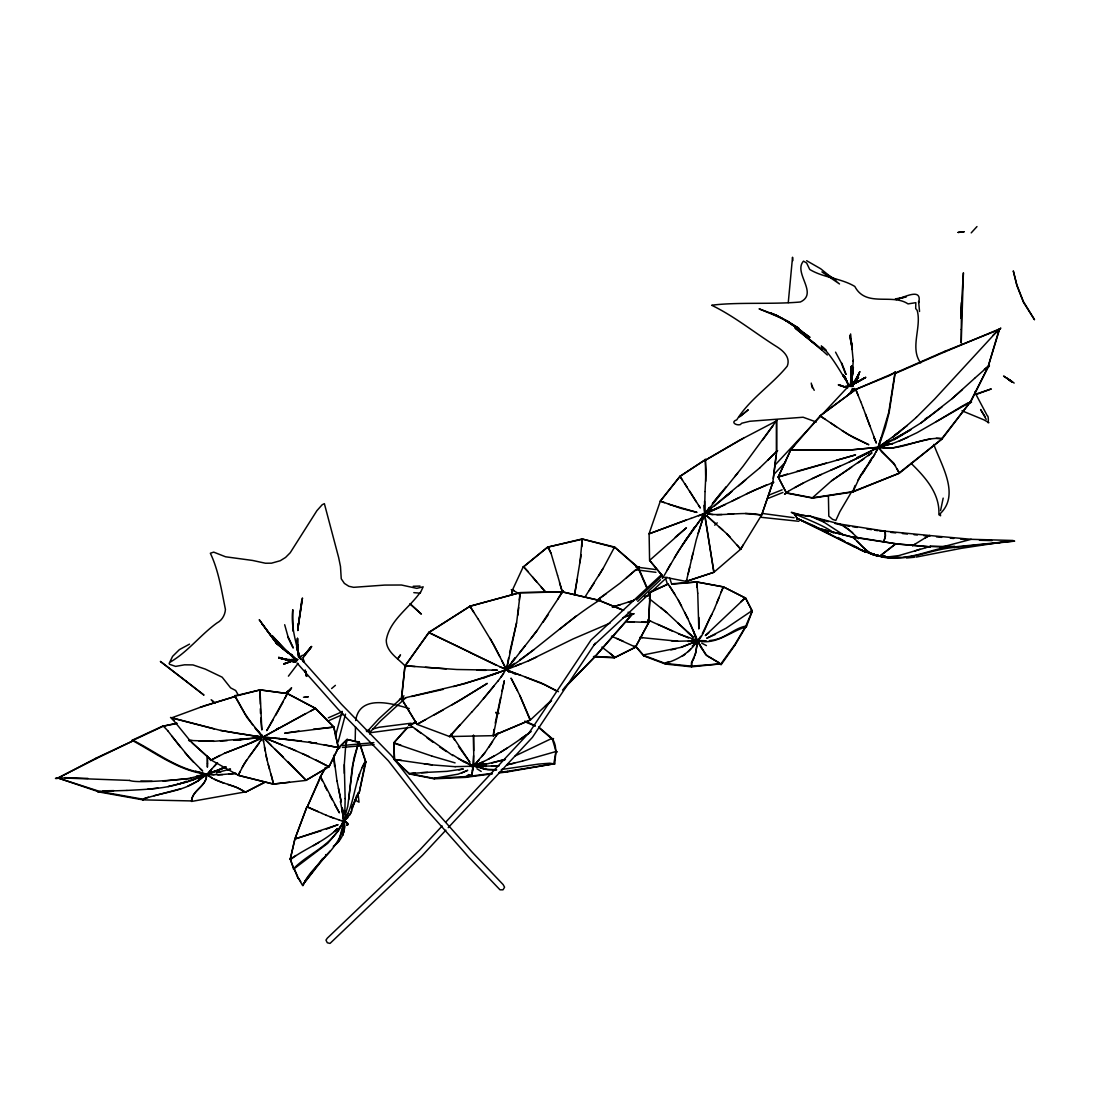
<?xml version="1.0" encoding="UTF-8"?>
<svg xmlns="http://www.w3.org/2000/svg" width="1109" height="1109" viewBox="0 0 1109 1109"><rect width="100%" height="100%" fill="white"/><g stroke="black" fill="none" stroke-linecap="round" stroke-linejoin="round"><path stroke-width="1.5" d="M697.741 593.163L698.809 628.706L698.933 617.533M880.99 437.958L877.884 447.814M776.508 451.654L777.534 450.711L776.508 451.654L776.563 420.976L776.605 451.613L759.748 467.873M817.693 528.161L852.197 537.061L817.777 528.203L797.898 518.79L847.442 543.41M260.726 718.119L261.821 729.944L259.991 689.909L237.978 695.551L234.567 695.606L246.822 717.287L263.249 737.43L220.594 730.429L170.523 717.454L174.085 720.67M260.324 704.09L260.033 689.909L287.092 693.555M704.548 501.282L704.783 513.19L691.115 518.388M355.476 726.852L355.171 741.602M686.513 538.835L704.27 514.216M311.463 646.935L303.284 657.526M473.543 755.673L472.725 765.945M177.8 783.467L177.787 784.271L186.326 781.984L205.872 774.636L222.687 774.623M828.409 495.903L828.797 516.129L832.554 519.359L835.826 520.454L839.846 511.706L851.92 491.245M682.34 545.171L704.478 514.229L702.233 516.794M345.093 810.596L344.802 814.561L345.149 798.563M895.351 372.472L855.885 389.37L890.458 375.202L895.365 371.986L889.099 412.742L885.384 427.242L878.619 446.664L894.284 439.483L921.08 422.876L951.91 398.81L974.589 378.363M245.075 791.951L191.552 801.447C191.871 790.093 206.926 786.392 206.607 774.65C206.995 786.281 192.259 789.885 191.552 800.934L142.964 799.866L99.63 792.089L57.335 777.797L99.463 791.369L126.925 790.426M95.928 758.778L57.308 778.352L55.45 778.407L57.308 778.379L95.928 758.223M698.809 628.706L698.947 623.494M298.279 878.023C294.634 869.276 293.428 868.874 290.613 859.572M850.755 385.572L851.518 366.622M297.753 629.676L302.466 597.973L298.03 627.32L301.676 600.759M297.503 638.618L298.293 653.631M297.78 630.508L298.002 624.034L297.78 630.411M807.782 516.115L809.833 515.99M860.736 549.662L866.101 552.157L853.875 546.446M345.135 798.563L344.289 764.669L345.551 747.577M472.406 770.464L473.21 765.376L472.004 775.122C469.204 773.541 466.113 778.393 466.043 776.577L468.76 774.553M705.754 481.223L705.324 459.126L706.045 470.881L705.047 491.481M851.019 384.962L851.532 366.317L851.074 385.613L852.793 368.285L851.13 385.17M333.296 846.292C341.641 841.079 346.507 829.518 343.984 821.076M870.482 552.684L870.44 553.613L878.009 555.969L885.342 556.094M343.651 821.547L344.539 826.732L343.818 832.18M649.943 595.311L648.474 622.62L650.221 595.048M851.074 385.613L853.375 367.384M895.989 543.798L930.409 546.862L895.462 543.909L879.645 556.274L895.933 543.784L852.502 537.116M473.196 767.109L471.727 774.47M850.548 384.726L851.643 365.915L850.672 384.781M788.263 302.618L792.533 257.246L792.88 260.601M499.84 666.814L506.591 669.046L516.586 622.856L520.329 592.747M579.993 562.79L582.183 539.016L614.428 546.987L613.845 548.539M705.047 491.606L704.631 510.75M186.367 781.249C168.915 788.79 146.568 789.331 126.939 790.44M519.303 600.052L519.996 592.636L470.022 606.235L428.892 632.282M581.934 546.585L581.712 539.376M852.377 373.719L853.251 360.453L853.265 361.284L850.617 333.948M874.183 554.763L874.252 553.807M686.083 520.038L649.112 533.817L691.115 518.305M802.639 515.366L807.726 516.101L794.196 513.633L797.329 518.596M198.054 778.088L207.147 773.832M198.289 780.071L198.234 780.764L206.219 774.567M512.192 593.273L512.455 590.043L517.681 592.927M833.427 532.999C826.732 524.931 768.856 504.955 800.934 515.13M511.762 593.717L512.039 590.487M163.148 781.138C238.324 773.084 140.233 785.283 129.698 780.445M168.069 786.544L186.312 782.136L192.911 780.029L192.994 779.17M192.911 780.029L198.067 777.95M293.899 869.511L290.253 859.239M196.529 776.078L205.733 774.345M401.361 698.573L404.965 665.844L415.057 666.509M401.624 698.725L403.828 698.129L399.476 699.488L401.624 698.725L404.965 665.802L429.086 632.504M694.137 657.97L691.614 662.614L691.559 666.994L691.586 662.614L695.731 652.854L697.409 640.933M344.913 817.929L343.887 820.715L347.769 806.174L353.813 758.473L358.096 743.889L359.51 742.462M348.67 799.686L352.26 766.915L358.152 743.903M695.01 655.669L698.005 640.586M1007.693 540.984L1014.652 541.15L954.114 547.458C930.493 549.205 903.974 563.594 879.243 556.163M879.312 530.92L885.315 531.377L885.398 536.118L883.637 542.301L885.342 536.118L885.148 531.183L839.028 523.933M797.815 519.262L796.678 518.86L797.842 519.275L794.169 513.647M304.712 881.586C316.328 861.166 342.847 847.456 343.485 821.741M517.834 615.19L518.721 607.607M773.278 478.506L776.078 455.563M739.412 497.442L732.134 501.074L753.385 490.608L773.846 482.235L772.793 482.457L776.688 451.502L767.969 460.083M885.675 557.12L882.93 556.732L883.027 555.942M881.932 556.441L885.259 556.593M201.575 777.853C185.855 791.632 162.191 791.951 143.103 799.229L142.964 799.866M506.827 670.21L520.759 675.409M581.185 554.639L574.476 595.034M201.311 775.593L201.45 774.595M343.194 824.112L339.701 837.822M213.995 774.775L207.258 773.846L217.544 762.659L214.203 766.458M204.125 775.829L198.22 780.902L187.851 786.101M345.772 746.038L347.062 739.467L359.053 742.073M95.998 758.708L133.052 740.84C156.438 753.593 178.729 770.533 205.941 774.151M345.786 746.024L346.507 741.325M887.048 557.328L891.969 557.952L892.107 557.134M698.06 640.739C715.943 645.646 731.302 630.799 746.329 626.821L752.249 611.156L745.428 597.723L705.366 635.554L708.72 632.92M574.587 595.062L577.207 579.466M851.255 383.062L851.795 379.943M852.599 375.258L853.126 372.139M508.546 658.192L506.647 669.032L507.437 669.337L528.314 660.909L573.048 638.95L610.033 623.106M502.017 691.226L504.304 680.746L493.255 735.669L449.381 736.556L460.263 724.537M538.641 727.005L552.24 738.636C557.813 746.399 555.068 756.615 554.805 764.059M493.949 729.375L493.311 735.669M522.533 761.051L556.053 751.5L553.876 763.228L554.528 763.976L549.842 763.214L538.558 764.101L501.323 769.521M355.67 720.545C359.566 693.818 392.531 703.605 409.276 708.582M225.959 766.887L207.633 773.999M940.571 510.597L943.177 498.121M495.224 723.151L500.603 697.63M516.544 622.87L509.586 652.896M365.887 762.077L359.094 793.198L365.471 761.675M916.117 557.092L961.434 548.303L1013.113 540.485L971.29 539.321L929.786 535.536M326.379 829.116L338.051 824.68L294.897 838.986L290.253 859.184L294.883 839.014L306.86 806.964M1012.961 541.123L954.184 546.917M216.491 770.783L211.971 771.947M649.112 533.734L649.583 560.336L663.362 576.971L686.305 581.435L696.3 539.709L703.453 516.946L698.115 533.318M923.936 535.675L929.453 536.229L929.675 535.508L885.356 531.197M691.295 560.156L692.889 553.294M688.051 574.268L689.715 567.129M929.453 536.229L929.952 535.689L928.621 535.744L912.582 545.656M221.855 768.773L225.917 767.054L211.847 772.599L221.855 768.773L222.091 767.83M335.431 736.237L342.127 711.326M338.12 742.032L345.523 714.154M359.136 742.129L365.457 761.578C354.048 779.599 355.379 802.777 343.998 820.868L347.949 813.41M686.263 581.421L686.734 579.66M265.287 781.79L245.158 792.353L265.162 782.261M746.329 626.793L746.426 624.478L752.262 611.114L745.553 598.125M851.476 390.465L850.728 393.321L852.031 390.008M895.046 372.069L888.766 412.34L879.354 443.725M245.103 792.38C234.637 783.758 217.863 784.049 207.036 774.539L212.235 777.977M176.885 723.137L163.411 726.132L176.775 723.539M163.37 726.145L167.833 730.789M944.785 351.345L999.459 329.442L1000.789 328.056L999.5 329.456L987.911 367.356L989.408 365.984L987.911 367.356L999.32 329.013L944.993 351.803M357.542 780.223L359.593 773.777M520.135 592.622L562.582 591.956L563.067 590.653L562.582 591.956L520.468 592.719M842.119 430.652L853.791 437.736L868.832 444.751L847.914 434.34L820.036 415.889L790.759 449.852L850.298 449.921L877.51 447.384L850.256 450.004L790.703 449.977L778.227 477.009L786.461 493.075L784.479 494.143L786.475 493.089L812.606 498.107L852.627 492.008L855.053 485.548M348.032 817.388L343.984 821.104L350.652 813.368L356.557 795.943M772.793 482.457L761.689 514.936L772.89 482.457L771.365 483.08M132.969 741.311L131.846 740.41L163.397 725.771M369.824 734.103L369.727 731.358L370.004 732.134L380.9 720.614L405.963 697.658M649.139 533.512L660.326 501.143L681.065 508.379L696.979 512.386L668.505 504.151M238.172 694.844L235.676 690.505L230.617 687.871L222.147 677.183L205.317 669.115L192.952 664.915L184.524 664.818L175.624 666.398L169.691 664.36L169.109 663.529L172.588 656.362L179.381 649.638L189.514 644.135M342.847 835.382L343.36 831.861M716.761 603.046L723.345 586.897L696.84 581.989L671.652 583.791M719.048 597.515L714.473 608.661M721.086 592.012L723.442 586.911L745.484 598.07L723.539 586.938M300.553 659.245L300.179 658.164M333.754 726.991L315.635 708.429L287.411 693.569L266.742 730.609L273.133 719.769M260.255 689.909L287.286 693.527L285.235 697.894M714.57 608.675L702.357 633.516M888.545 442.588L878.564 447.579L881.738 451.931L893.688 463.063L899.302 473.224L852.96 491.939M877.413 447.606C849.175 464.449 816.626 474.097 788.333 491.329M351.747 810.901L349.404 815.559M320.723 776.924L307.262 806.978L320.418 776.674L325.755 767.733M647.462 588.574L638.382 567.558L614.552 547.056L603.157 568.376L584.762 597.377M712.13 614.414C708.263 617.214 697.755 656.278 694.026 632.13M260.379 741.2L261.53 739.259L244.313 763.63L238.172 775.316L273.174 784.063M240.348 771.254L238.13 775.302M343.832 821.519L347.505 823.044L347.949 824.583L346.701 825.262M351.803 808.738L358.595 792.838L356.543 795.971M351.955 806.908L358.554 792.935M512.469 589.96L511.263 589.655L512.483 589.933L523.046 567.226M878.009 447.786L873.06 457.185M312.225 871.924L304.725 881.572L303.159 885.329C303.062 887.755 299.652 879.174 297.794 877.704M362.186 767.456L364.431 762.867L365.887 761.966L360.342 744.943M876.013 452.139L878.508 447.592L895.434 465.725M970.236 402.04L987.925 367.37M325.894 768.523L306.029 780.306L328.985 766.79L338.453 747.785L333.809 727.074L315.441 708.443M970.403 402.567L987.925 367.453M297.753 877.718L294.218 868.666L327.682 843.353L338.425 830.752L343.443 821.935L342.639 821.325L343.249 821.769L338.19 830.35M648.723 622.565L635.291 647.337L614.303 657.803L593.44 656.791M282.934 702.26L275.656 715.388M334.779 804.607L339.382 812.842L320.473 776.55L325.436 767.47M343.249 821.769L341.905 824.195L343.36 821.797M664.277 575.335L678.251 551.353L694.484 527.177M242.247 767.359L246.697 760.025M298.113 663.418L288.409 676.157M667.008 570.456L670.668 563.982M514.978 657.9L506.952 668.977L537.283 630.272L562.623 591.956M857.978 480.072L871.106 460.374M557.799 599.207L561.057 593.62M874.779 454.482L860.529 475.428L852.793 491.994M868.694 463.215L871.868 457.837M734.907 644.495L745.428 626.724M735.017 645.064L745.567 627.223M598.694 575.807L603.13 568.349M862.552 473.474L865.228 469.024M674.411 557.675L686.513 538.78M704.492 514.229L713.946 572.258L740.604 549.274L743.28 544.81M740.715 549.149L761.606 515.089C744.042 511.124 725.383 516.239 707.445 513.98L712.976 514.562M339.936 827.092C329.872 846.5 307.72 853.875 293.344 868.943M496.222 735.877L498.024 732.994L485.16 752.359L473.848 765.64L473.515 735.031L473.695 750.724M299.555 658.261C296.422 643.095 290.53 626.128 292.79 609.659L292.97 631.104M589.267 590.626L593.98 583.334M259.007 743.474L249.345 756.449M366.996 731.704L378.862 718.826L403.953 695.828M488.847 747.327L492.562 741.727M528.161 734.255L591 640.073L661.685 574.434M850.866 386.459L859.253 373.996L852.35 386.417L850.866 386.459L858.574 377.393L849.397 386.5M543.077 622.218L548.428 614.4M397.757 658.857L400.501 654.878L397.618 658.982M700.736 636.219L697.991 640.364M405.312 665.788L428.67 632.546L505.801 669.573M343.832 820.715L342.307 820.979M663.307 576.902L662.35 578.219L663.334 576.943L649.597 560.405L686.388 527.829L675.284 537.172M713.836 572.299L686.319 581.366L713.836 572.299L704.742 514.146L743.085 466.224L777.159 419.729L776.48 420.935L738.941 440.578L705.74 459.972M762.493 440.134L773.015 425.745M503.555 673.607L497.941 681.189M501.046 677.142L505.607 670.044L464.796 683.657L405.367 697.769M665.289 663.418L691.351 666.162L720.309 663.875L721.086 664.776L734.948 645.133M720.545 664.43L734.837 644.565M322.733 858.421L302.646 884.968L326.254 854.997L325.616 854.609L326.282 854.97M531.169 638.271L537.255 630.272M707.334 510.376L709.594 507.326L705.296 513.148L759.762 467.901M481.861 756.601L485.16 752.359M942.082 438.291L970.153 402.179L942.276 438.707M515.297 657.984L511.679 662.101M299.874 658.192L302.008 655.502L304.31 655.142L311.532 646.644L304.31 655.183L311.574 646.408L304.31 655.142M497.844 681.162L477.674 705.574M660.368 501.005L679.956 476.329L700.32 507.991L698.545 505.399M636.067 646.644L643.539 655.308L665.192 663.404C677.959 659.619 689.95 652.688 697.242 641.044M692.612 646.741L694.012 643.788M519.511 652.716L525.028 645.951M493.962 686.069L483.413 698.822M720.656 493.394L712.352 503.736L726.09 486.809M734.837 476.565L737.707 473.113M299.86 657.831L296.547 647.032L300.137 657.512M338.813 839.568L340.324 837.794M836.588 460.235L855.552 454.884L778.213 477.078L786.295 492.77L812.44 497.789L831.598 480.779L871.965 452.846L868.402 455.619M582.183 539.016L614.109 547.347M790.842 449.727L794.501 445.499M581.587 539.39L547.791 547.111L581.934 538.988M547.749 547.125L551.048 553.294L557.522 575.28M479.268 759.817L473.848 765.64M407.558 727.144L393.834 742.822L394.485 759.915L393.945 743.252M595.367 656.057L632.213 614.039L634.14 613.665L625.739 616.59M400.973 745.179L393.834 742.822L407.696 727.559M595.644 656.084L632.518 614.053M471.782 712.158L477.563 705.532M551.007 553.308L548.123 546.695L523.088 567.156L547.666 547.181M638.077 567.877L639.449 567.018L638.063 567.836L614.552 547.056M471.658 712.117L449.769 736.612M971.207 232.876L976.974 226.569M601.924 647.074L613.693 656.251L614.303 657.803L635.554 647.101L611.503 636.164M999.223 328.957L934.79 398.907L916.394 417.344M774.595 465.517L820.646 416.125M823.003 413.602L850.159 384.476M442.158 825.983L419.743 850.021L327.335 938.131L325.963 940.113L327.307 942.761L330.025 943.426L422.487 855.261L445.887 830.17M445.693 822.185L529.464 732.342M773.819 474.541L785.629 461.871M848.233 394.735L854.138 388.4M448.216 827.661L532.431 737.36L595.228 643.234L593.911 645.175L667.05 577.262M326.462 854.997L330.371 850.825M688.093 651.704L690.602 649.084M209.379 771.767L211.667 769.41M564.453 687.76L595.283 656.195M562.54 690.048L595.561 656.223M993.22 335.015L999.5 329.456M336.374 843.422L338.855 840.927M347.949 824.583L346.701 825.235M740.646 601.896L745.359 597.668M337.912 748.256L347.062 739.467L359.455 742.448M636.358 599.983L662.198 575.71M637.717 601.383L660.534 579.744M337.039 749.739L347.062 739.467M287.591 692.113L291.612 687.802L287.578 692.82L290.766 688.925L287.176 692.196M714.709 525.195L717.232 522.852M648.931 592.913L649.916 595.186L649.222 592.65M530.49 719.88L551.201 700.514M974.589 378.335L987.745 366.76M641.654 621.955L648.765 622.357L635.623 647.018L634.237 646.131M649.916 595.186L644.495 596.753L650.221 594.965M290.613 859.517C304.323 848.759 324.355 841.883 337.58 828.534L334.35 831.459M290.253 859.198L295.784 855.51M545.295 706.197L551.533 700.569M879.187 446.511L899.094 432.385L916.408 417.358M219.887 755.409L210.419 760.469L224.517 753.302L245.796 744.971M204.001 776.619L206.191 774.692M951.896 398.796L962.432 389.564M287.259 692.196L289.796 689.992L287.106 691.988M626.474 577.886L635.984 569.652L620.07 583.168L596.573 600.551M331.619 688.537L335.389 685.348M844.989 386.999L845.987 386.029L849.674 386.084M907.273 425.537L898.858 431.803M725.023 497.192L731.69 491.606L714.584 505.898M724.884 497.192L731.58 491.634M738.746 485.797L745.678 479.961M507.312 669.115C539.057 647.767 566.879 620.666 599.137 600.426L623.646 610.338M740.881 415.82L748.256 409.776L739.453 416.942M559.56 629.33L576.486 615.786M852.904 386.265L851.615 386.279M899.302 472.781L942.165 438.817M899.51 473.113L942.109 438.873L936.232 438.291M941.971 406.989L921.08 422.862M297.157 660.479L295.216 662.004L296.297 661.338L279.551 658.067L295.438 661.921L279.218 657.956L295.313 661.976L278.803 657.679L295.133 662.004L278.692 657.374M357.847 793.392L358.609 792.796M705.366 513.231L711.021 508.837L705.324 513.176M895.005 434.783L897.569 432.801M899.039 432.233L892.676 437.32M984.362 369.325L987.745 366.732M519.844 659.883L533.859 649.708M820.175 415.736L855.718 389.453L820.078 415.847L825.387 419.396M924.837 419.313L927.457 417.372M599.151 600.454L600.44 599.512L598.874 600.371L623.355 610.31M599.29 598.68L606.332 593.62M831.598 480.779L851.643 467.152M473.876 765.654C494.725 757.835 513.065 744.236 531.211 731.483M520.246 739.287L526.373 734.907M786.461 493.075L788.36 491.356M879.326 446.788L887.463 440.841M858.158 462.813L863.925 458.863M286.566 692.515L288.728 691.046L286.385 692.598M853.625 383.631L857.867 380.747L854.013 383.229M682.146 656.348L685.237 654.255M750.627 611.239L752.068 610.657L725.979 628.276L706.738 638.243L715.471 634.348M925.336 537.907L929.675 535.508M278.373 728.294L275.711 729.985L278.401 728.308M680.053 476.246L705.449 459.625L680.08 476.329M429.211 632.393L469.966 606.276L477.951 618.78M515.158 755.936L550.411 739.093L553.543 738.58L552.393 739.273L538.738 727.559M500.644 752.124L507.312 747.993M894.02 438.914L894.339 439.594L910.794 429.765M936.315 421.656L962.03 406.213L968.074 402.886L971.553 402.165L970.347 402.664M313.459 845.668L319.226 842.202M402.04 699.779L417.053 724.329L461.372 699.474L487.295 683.394L452.112 704.867M402.29 699.834L417.081 724.357L425.551 719.658M705.768 460.013L743.612 438.124M857.118 457.49L877.496 447.786M262.251 736.847L261.724 734.837L262.639 736.695M224.489 753.288L250.745 743.044L262.362 737.388M852.738 384.532L865.574 377.545L852.849 384.449L856.841 382.245M251.091 742.975L262.57 737.346M697.242 640.323L678.639 634.029M857.105 382.134L865.741 377.31L852.973 384.393M488.293 759.194L494.115 755.95M434.312 714.889L443.143 709.996M794.793 487.641L803.484 482.956M912.555 545.642L915.341 544.131M636.275 647.199L643.747 655.876L644.842 654.629L681.106 647.351L697.187 641.03L692.571 646.589L692.335 645.868M409.221 773.569L433.938 778.352L458.169 774.137L467.721 770.298L461.871 772.973M409.387 773.957L434.09 778.809L434.922 777.853M170.661 661.851C188.086 651.579 200.632 634.778 216.962 622.967C221.994 620.43 225.044 614.996 225.432 609.479C221.606 590.667 218.556 570.4 210.35 553.252L213.704 552.13L225.557 556.787L252.575 560.447L265.425 563.233L271.511 563.178L280.258 560.724L285.581 557.425L290.225 552.739L316.897 510.681L322.137 504.789L324.369 503.638L338.689 557.702L340.491 566.547L341.239 578.773L344.386 583.417L348.836 586.273L353.632 587.326L384.657 585.081L401.458 585.011L416.804 588.352L423.153 586.827L420.186 593.204L420.131 592.497C409.235 608.051 389.439 620.402 386.265 640.184C386.237 652.355 398.921 658.788 405.894 666.869M260.476 738.594L246.018 744.915M310.7 710.966L315.552 708.36L263.36 736.875L305.613 713.614M705.366 513.467L732.259 501.06M725.425 504.567L705.324 513.398L711.132 511.346M849.383 461.912L869.193 452.458M163.273 726.187L132.29 740.687M899.247 441.146L917.171 432.621L970.153 402.179M206.177 774.027L195.558 771.199M746.454 493.921L766.596 484.924M884.691 443.863L910.739 429.627M483.704 761.578L474.125 765.723L477.702 766.042M96.012 758.14L132.941 740.895M711.063 511.263L719.394 507.589M704.534 513.217L703.924 505.371M812.301 478.617L821.339 474.444M528.314 660.909L536.659 657.082M409.623 724.842L416.208 721.848M409.748 725.272L416.346 722.292M192.19 740.493L188.613 740.438L213.982 741.297L259.617 737.624M907.716 437.348L892.662 443.614L879.021 446.664M649.749 592.733L668.075 584.055L649.583 592.289M880.574 445.735L883.485 444.446M830.71 470.258L840.165 466.085M895.49 372.915L944.632 351.373M328.333 717.828L342.196 711.728M329.484 720.337L343.333 714.238M944.84 351.83L895.698 373.262M493.172 735.614L530.352 719.977L493.436 735.641M768.717 495.155L782.15 489.818M768.232 498.357L782.926 492.465M622.606 617.879L632.213 614.039M189.819 740.382L171.604 717.925L214.134 728.918M852.779 491.634L899.371 473.183M515.796 665.802L521.23 663.639M505.496 670.058L484.245 677.765M976.253 394.457L991.28 388.926L976.974 393.737M200.188 707.348L234.72 696.577M204.486 705.768L171.632 717.856M293.178 660.604L283.724 663.944L292.305 660.978M472.878 765.764L463.299 761.62L452.472 754.688M479.545 766.721C483.164 770.727 491.412 769.272 496.638 769.785L487.891 769.507L473.848 766.236L498.787 765.945M665.968 662.683L668.63 661.74M704.132 513.98L698.545 515.837M889.113 557.12L885.62 557.217L898.789 555.595L930.396 546.363M914.717 551.021L919.971 549.218M628.165 602.242L634.209 600.246L612.293 607.122L620.375 604.696M207.66 773.832L211.874 772.432M556.399 752.124L557.3 751.833L556.025 751.528M681.106 647.351L697.034 640.919L691.836 639.117M484.134 677.738L453.553 686.568M180.947 788.721L154.026 795.777M780.417 476.246L787.376 474.111M887.158 444.557L892.62 443.503M204.569 705.712L234.928 696.535M148.412 797.205L144.378 798.425L143.116 799.825M321.222 830.752L294.883 839.014L306.916 806.839L322.164 813.41M892.676 443.6L879.187 446.955M940.044 547.527L971.262 539.307M241.18 739.551L234.096 740.147L247.362 739.01L234.346 740.077M227.761 769.882L230.533 769.078L216.116 772.751L221.287 771.587M796.775 471.353L826.33 463.077M925.197 547.513L930.437 546.363L954.794 546.515L954.821 547.319L930.437 546.363M372.735 729.07L379.139 727.268L411.12 723.207M470.161 606.179L519.927 592.65M514.673 763.172L506.674 764.877L522.533 761.065M260.144 689.923L234.692 695.911M366.261 730.817L369.519 729.972M394.374 759.623L409.138 773.514L427.658 772.405M394.527 759.97L409.304 773.916L415.223 772.876M882.93 445.832L885.814 445.111M715.028 639.685C726.215 637.356 734.796 628.068 746.01 626.072M491.841 763.006L505.441 759.374L486.186 764.115L477.591 764.808M443.212 689.396L411.633 696.494M201.339 775.427L190.651 778.019M241.208 733.895L247.307 734.823M670.89 649.943L676.074 648.723M297.267 659.328L295.036 659.425M665.261 664.041L691.517 666.842L720.309 663.875M930.548 438.887L892.509 447.967L878.966 447.315C900.55 451.737 920.442 436.794 941.929 438.457M458.835 769.868L463.312 768.981L446.913 771.351L421.448 772.64M246.96 734.879L262.445 736.986M895.337 298.917L906.136 296.893L895.892 299.499C902.546 298.376 922.702 286.441 918.696 302.743L918.612 301.412L919.541 311.477M507.659 771.282L554.029 763.81L507.867 771.809M256.331 738.081L262.237 737.194L247.182 739.051M954.031 547.458L954.821 547.319M259.492 737.637L262.431 737.18M481.445 764.253L486.13 763.962L474.278 765.917M370.226 732.716L411.993 727.13M481.625 764.822L486.186 764.115M812.481 497.802L852.447 491.703M298.071 659.522L295.23 659.772L272.01 635.554L286.635 651.773L293.774 656.625M299.042 731.039L284.666 733.201L333.795 727.06L338.273 747.716L329.013 766.763L302.466 753.566M266.562 737.471L270.277 737.748L263.803 737.138M274.103 738.15L279.648 738.594M474.236 765.709L477.771 765.376M287.411 693.569L315.275 708.304M709.455 640.586L713.558 640.045M466.667 776.674L492.202 773.32M499.008 772.432L507.52 771.309M466.847 777.159L492.396 773.832M499.202 772.945L507.728 771.836M958.148 232.46L964.234 231.726L958.051 232.405M313.417 729.223L333.809 727.074M306.056 780.403L273.285 784.077L289.574 782.233M228.828 774.165L235.954 773.375L217.794 774.886M342.099 745.553L373.844 742.628M342.404 747.438L374.093 744.527M147.774 789.234L157.963 788.111M316.924 743.293L279.149 738.649L286.288 739.301M902.809 557.162C920.567 556.039 937.05 547.153 954.794 546.515M274.505 738.109L269.958 737.79L279.482 738.608M906.594 558.007L914.523 557.245M301.565 741.103L293.802 740.147M303.506 697.242L308.33 696.785L305.266 696.868M469.218 766.374L472.864 766.153M289.532 659.425L286.191 659.689L289.546 659.772M466.043 776.577L434.063 778.352M671.791 584.207L696.715 581.989L697.173 587.368M491.509 765.834L498.745 765.764M469.218 766.319L455.161 766.652M727.698 514.257L733.673 513.855M220.428 741.006L227.206 740.618M434.229 778.809L466.279 777.34M687.885 641.459L696.965 640.752L677.793 641.224L639.796 637.439L642.666 637.55M716.858 514.701L721.945 514.562M413.186 586.273L420.02 586.079M901.381 557.314L889.931 557.259M492.285 670.321L497.428 670.183L456.825 669.503L404.965 665.802M849.73 385.987C841.357 374.024 833.469 357.833 822.102 346.784L825.609 350.097M102.998 790.856L113.728 790.62M57.321 777.769L129.698 780.431M706.183 640.78L698.088 640.531M99.533 792.034L97.925 792.062L99.56 792.062M848.773 386.001L850.09 386.071M213.968 741.283L198.844 740.895M477.092 670.238L485.7 670.349M626.696 621.622L648.765 622.468M306.029 780.306L263.18 737.471L271.358 745.692M979.427 540.277L991.987 540.596M626.696 621.719L634.209 621.899M140.843 781.041L152.072 781.318M65.001 777.659L87.971 778.421M593.828 656.403L614.525 657.457M745.414 513.481L761.633 515.047M455.161 766.693L432.191 764.905L394.333 759.499L401.555 760.4M895.171 557.91L888.711 557.328M891.969 557.952L895.129 558.118M632.213 613.915L628.041 612.21M671.292 640.752L677.793 641.21M446.248 668.852L425.426 667.299M413.809 592.65L418.453 593.024M284.985 658.871L281.755 658.594L296.297 661.338M291.459 659.425L296.311 659.841M936.509 536.881L941.666 537.366M950.274 538.156L953.726 538.475M960.602 539.113L965.773 539.584M762.507 513.467L794.127 517.737M760.899 517.279L798.896 521.299M890.818 532.389L895.781 532.888M902.407 533.54L907.37 534.039M913.996 534.69L917.309 535.023M279.149 738.649L293.635 740.174M889.321 557.647L882.043 556.621M490.816 675.367L500.991 671.638M635.762 567.018L656.015 569.582M635.72 569.776L655.946 572.327M424.206 763.81L432.191 764.85M262.223 737.014L255.819 736.154M874.779 554.819L878.203 555.914M354.797 799.908L359.011 802.167L358.082 793.781M878.023 555.872L876.276 555.11L878.023 555.872C869.054 554.902 863.079 546.834 856.855 541.137M253.393 735.738L256.04 736.126M885.703 556.926L880.491 556.136M316.398 743.321L308.829 742.171L336.748 747.286L323.842 744.638M839.014 524.529L843.325 525.209M846.347 525.694L849.48 526.193M852.627 526.692L857.34 527.427M866.753 528.924L871.466 529.672M874.599 530.171L877.746 530.67M879.243 556.15L882.93 556.732M240.764 733.964L220.594 730.415M852.488 536.728L895.933 543.784M882.32 556.163L885.8 556.76M878.799 556.122C867.446 554.736 860.529 543.438 852.197 536.687M142.936 799.215L99.574 791.424M495.681 712.394L498.703 712.976M495.834 712.935L498.856 713.517M530.393 719.949L519.871 695.523L511.027 678.126L517.57 690.713M202.767 772.959C176.511 768.911 155.551 751.528 132.498 740.05M510.597 666.329L514.659 663.348M303.048 661.671L304.407 661.81L302.937 658.441A8.096 7.416 -38.4 0 1 303.201 657.498M562.734 591.984L599.068 600.371M562.429 591.859L598.791 600.288M343.776 821.284L346.632 822.324L345.98 821.866M238.407 775.302L273.424 784.077M343.416 821.007L344.871 821.63M875.334 555.068L877.649 555.664M455.092 762.881L431.734 756.033M807.879 515.56L840.123 524.155L848.413 529.145L858.505 538.711M815.06 518.069L828.34 521.66M834.966 523.448L837.558 524.141M797.87 518.79L814.422 525.971L853.861 546.626M340.976 820.591L342.348 820.882M474.07 765.959L476.815 766.763M870.468 553.058L874.225 554.195M847.72 387.831L838.432 384.643L844.989 387.083M339.229 820.064L341.017 820.508M838.418 385.114L845.072 387.152M870.426 553.793L874.169 554.957L866.101 551.977M227.789 784.437L236.078 787.196L245.283 791.868M306.971 806.714L318.241 811.677M339.271 819.967L330.025 816.806M431.734 756.019L393.986 743.169M852.031 388.885L854.193 389.564L853.334 388.871M224.032 783.273L214.508 779.225M512.483 589.933L513.994 590.459M525.278 677.155L544.838 684.752L557.092 691.309M664.43 502.668L660.326 501.143L679.983 476.413L682.506 480.1M472.822 765.584L463.035 760.954M333.754 818.095L326.115 815.226M643.83 655.918L665.386 664.014M417.164 724.413L449.644 736.57M647.628 620.042L650.623 621.095M961.974 410.787L983.933 419.854L988.909 422.654L988.064 422.695C988.604 421.129 988.341 415.071 987.315 415.806L974.7 392.031M688.537 638.022L657.859 624.325M809.875 515.99L824.098 522.228M282.282 745.04L265.98 738.428L295.562 750.571M509.613 671.111L540.804 682.77L558.479 691.669M524.751 721.141L535.106 725.508M288.77 747.702L309.231 756.685M524.917 721.723L535.259 726.09M865.879 551.561L870.26 553.419M322.109 813.521L326.157 815.129M616.687 638.396L623.106 641.154M860.736 549.842L866.101 552.157M650.567 621.165L672.193 630.993M806.631 260.698L820.646 268.738L839.499 283.959L821.921 271.913L836.311 279.759M859.475 549.357L864.743 551.755L847.428 543.396M783.481 318.962L759.083 308.843L776.342 315.233L787.944 321.471L798.827 328.209L776.342 315.233L770.797 313.057L787.944 321.471L809.792 337.233L787.944 321.471M858.006 547.832L847.692 542.842M706.433 645.604L701.692 643.137M496.028 665.164L469.703 652.342M428.753 632.407L469.8 652.217M458.447 758.459L470.077 764.711L469.703 763.671M515.74 674.397L506.924 670.044L508.976 671.915L506.924 670.044M315.913 759.915L328.985 766.79M697.7 641.03L705.671 654.657L720.42 663.834M708.291 656.583L718.992 662.641M816.335 422.03L803.11 417.234L749.823 421.268L741.713 423.236L740.327 424.595C736.113 425.814 730.11 422.044 736.82 419.798C749.864 398.672 771.975 384.962 787.265 366.109C790.828 357.001 782.649 350.264 775.745 346.063C754.383 332.603 734.435 316.259 711.659 305.252C736.792 301.911 772.321 304.573 800.393 301.981C818.816 293.247 792.935 272.8 803.498 261.142L806.645 263.013L809.709 269.445C823.557 277.888 840.913 278.068 854.817 286.455C865.977 307.831 892.135 293.123 908.021 303.894L915.826 302.674L915.687 308.552L917.129 310.326C922.009 326.767 909.449 348.268 920.706 362.92M844.822 541.372L838.196 537.505M822.365 530.033L830.239 534.261M481.209 771.434L476.953 768.759M210.987 759.97L238.269 775.246M824.042 522.228L844.157 535.342M291.819 654.809L287.578 652.272L291.972 654.934M410.871 725.66L452.888 755.673M843.727 526.082L852.655 532.75M1014.181 383.062L1003.576 376.048L1011.408 381.399L1007.707 378.737M784.825 319.863L801.696 331.175L784.881 319.905M1006.861 378.1L1012.517 381.898M346.673 822.504L345.343 821.575L347.921 823.862M439.746 747.05L446.373 751.555M830.946 423.139L836.491 426.91M517.667 592.955L520.107 594.604M1009.176 379.846L1011.796 381.676M291.695 655.405L283.946 648.973L287.841 652.244M343 826.843L342.057 826.15M649.139 598.597L666.661 612.515L693.264 637.287L677.959 623.036M523.517 566.699L545.933 592.386L541.303 587.382M426.951 737.776L433.189 742.392M523.49 566.727L528.244 571.689M1009.342 380.165L1012.06 382.203M343.388 822.531L344.164 823.114M342.431 823.53L343.346 824.223M415.113 728.849L420.935 733.285M287.827 652.466L277.5 644.26L261.793 623.646L262.736 624.88M285.276 650.428L296.865 659.703L294.287 657.554M343.055 817.901L343.721 820.812M342.154 811.538L343.651 818.373L340.366 801.294M610.172 653.381L614.608 657.457M715.416 523.614L706.336 515.394L726.631 533.609L740.59 549.149M660.839 607.51L666.648 612.515M815.656 344.788L796.484 328.181L815.115 344.123L795.028 328.028L821.977 350.014M200.272 768.911L202.656 771.005L189.112 757.433L171.964 736.265M719.02 526.72L722.805 530.074M821.769 349.806L814.048 342.889L827.314 355.005M409.983 603.892L421.365 614.109L410.344 603.975M706.904 655.766L701.553 648.016M826.26 350.569L821.242 346.008L825.789 350.278M192.301 742.975L210.904 759.901M211.112 759.845L189.639 740.549M687.497 632.047L690.768 635.083M163.494 725.73L164.617 726.797M283.447 757.211L274.893 749.102M212.166 700.431L214.592 702.746M287.952 761.606L306.167 780.362M211.14 699.737L214.799 703.328M854.651 538.738L852.35 537.089M726.617 533.623L730.318 537.324M274.006 639.158L286.635 651.773L276.016 642.624L259.229 619.709L277.028 643.913L287.286 652.217L276.016 642.624L277.028 643.913L267.075 630.688M911.071 463.326C925.377 477.314 940.072 493.616 938.866 514.742L940.571 515.754L940.252 513.619C960.131 494.642 941.375 465.364 933.778 444.446M790.703 449.977L778.213 477.078M193.437 762.091L184.773 752.401M262.459 736.723L255.001 728.1M299.111 656.611L341.309 704.09L391.532 755.645L428.781 803.373L472.101 852.114L503.153 884.608L504.581 887.214L503.015 889.82L500.007 889.806L468.955 857.312L425.593 808.516L388.344 760.802L338.162 709.289L297.087 663.085M740.604 549.274L737.319 545.226M532.597 577.013L536.895 582.253M811.511 384.837L814.214 390.313M261.225 734.92L257.967 730.679M180.42 747.119L167.792 730.789M252.616 724.773L244.729 713.323L235.053 695.939M846.569 380.609L842.785 375.244L846.624 380.678M845.876 378.696L843.991 375.882L845.89 378.724M458.447 746.302L469.897 762.285L451.044 734.019L454.732 740.23M298.321 878.009L300.733 881.683M684.905 483.746L687.233 487.364M473.834 612.418L470.022 606.235M478.007 618.753L493.81 644.87L506.231 669.198L501.836 660.687M674.979 594.438L668.866 585.067L678.361 600.163L687.691 618.462L684.724 612.32M980.883 409.983L985.194 416.762M689.548 490.982L696.452 502.114M980.606 409.526L986.206 419.354M490.136 638.396L499.702 656.473M701.734 648.571L697.644 640.863M530.033 719.907L519.844 695.537M678.334 600.163L681.564 606.124M329.609 795.139L332.201 799.922M835.548 352.149L841.204 362.74L845.751 374.385M899.108 472.891L897.181 468.982M324.729 785.713L327.127 790.412M287.772 637.051L293.012 647.864M667.868 583.75L668.034 584.055M293.261 647.711L287.938 636.414L284.68 624.727M687.469 617.782L696.521 638.313M322.428 781.013L320.459 776.577M697.298 640.087L690.2 623.605M638.576 569.014L647.171 588.851M693.028 629.926L694.137 632.477M875.181 440.425L873.781 436.821L876.332 443.087L865.505 414.045M901.284 434.742L901.589 435.463M860.639 401.583L855.718 389.453M858.144 395.345L855.76 389.425M860.681 401.555L863.093 407.821M296.727 648.765L300.137 657.526M841.745 363.059L846.07 374.288M863.121 407.807L869.969 426.286M466.903 763.242L466.598 762.396M695.509 635.873L695.232 635.027M723.345 586.897L696.743 581.975L697.713 593.163M698.31 642L698.545 642.693M700.333 645.826L700.569 646.547M699.238 643.788L699.46 644.495M669.697 578.052L671.444 583.5M665.774 579.023L667.521 584.471M477.508 764.531L477.729 765.238M476.634 766.222L476.87 766.943M481.375 765.778L486.089 766.527L485.811 765.626M552.421 739.329L556.261 752.124M483.233 768.01L483.441 768.731M559.546 582.779L562.526 592.622L557.55 575.28M263.526 741.533L263.193 739.44L267.006 759.804L273.563 784.077L271.04 774.11M305.335 671.07L306.583 675.492L305.724 672.193M268.253 764.517L269.598 769.272M305.46 671.333L306.611 675.755L305.335 670.709M343.263 821.256L343.651 822.726M305.155 670.141L306.555 676.435L305.155 670.28M265.952 755.229L267.033 759.804M811.247 383.09L812.245 387.803M336.984 780.875L341.198 802.001L339.909 795.25M338.425 788.166L339.895 795.278M852.253 348.753L849.73 335.306L852.405 349.806M336.97 780.888L333.643 755.271M264.441 747.064L265.106 750.89M343.568 820.688L342.251 807.837L343.443 815.628M342.113 807.712L342.861 812.121M851.754 342.861L852.225 346.188M333.878 759.305L334.613 766.527M260.352 708.748L260.49 713.461M850.922 368.493L851.019 385.156M344.303 764.656L344.317 773.32M961.267 329.525L961.226 343.055L963.402 272.828L961.295 307.664L961.129 318.505L961.586 302.424L961.267 329.525M207.48 763.644L207.383 767.165L207.397 756.172L207.48 763.644M297.489 638.313L297.337 643.483L297.503 638.382M851.573 366.067L850.603 384.754L851.573 366.067M473.321 766.111L472.448 767.636L473.321 766.111M859.794 371.737L852.35 386.417L859.794 371.737M638.368 567.531L637.079 568.626L638.382 567.558M292.942 660.701L284.167 663.889L292.942 660.701M338.453 747.688L339.853 747.896L338.467 747.729M295.091 662.004L278.706 657.54L295.091 662.004M295.313 661.976L278.969 657.831L295.216 662.004M408.736 724.87L409.651 725.341L408.736 724.87M186.229 681.286L160.361 661.408L203.987 695.121L186.229 681.286M845.945 379.084L843.131 375.064L845.959 379.112M1034.447 319.614L1023.524 302.397L1016.911 285.678L1013.279 270.887L1016.787 284.694L1023.302 301.398L1034.447 319.614M878.383 555.942L878.023 555.054L878.383 555.942M848.648 385.987L845.086 377.226L848.635 385.987M306.611 676.019L305.502 671.513L306.611 676.019M298.778 657.138L297.628 645.23L298.709 657.11M298.709 657.221L297.545 644.634L298.668 657.18M298.335 653.825L297.42 643.982L298.307 653.797"/></g></svg>
